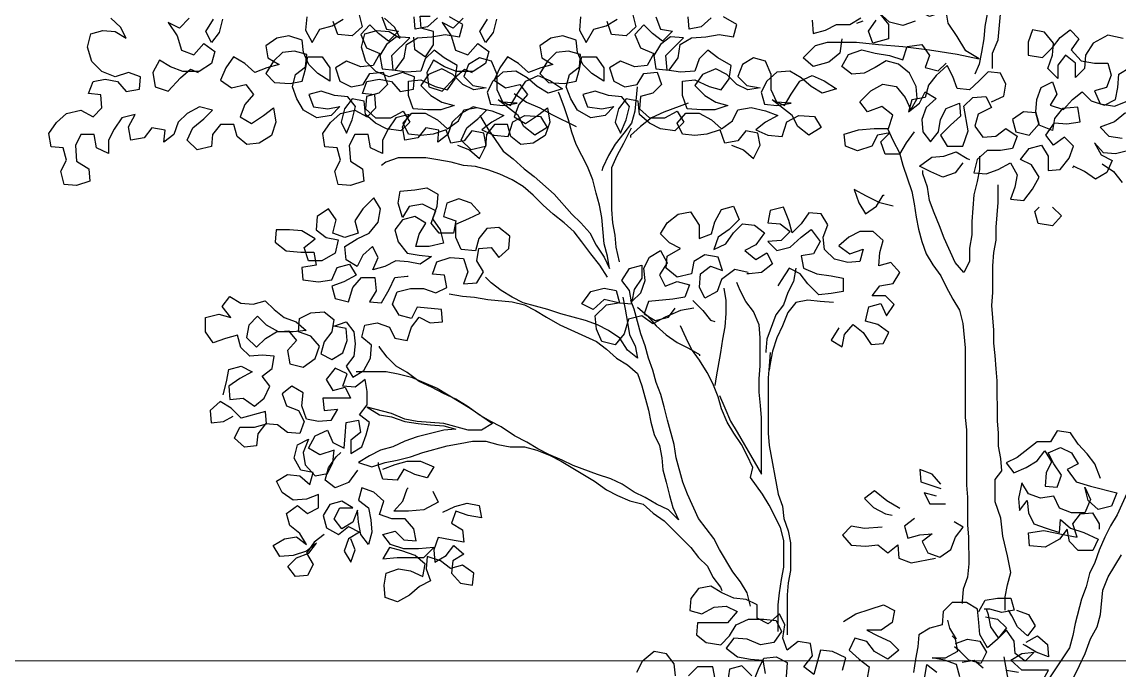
# Model space of a CAD drawing. Header units: millimetres. Extents: x 684983 to 685377, y 990360 to 990509.
# Drawn here: x 685204.101 to 685205.029, y 990428.03 to 990428.578 of the extents above; entities that cross this region are included whole.
import ezdxf

# ---------------------------------------------------------------- set-up
doc = ezdxf.new("R2010")
doc.units = ezdxf.units.MM
doc.layers.add('grid', color=8, linetype='Continuous', lineweight=9)
doc.layers.add('MAHAGONY', color=7, linetype='Continuous')

# ---------------------------------------------------------------- blocks, each defined once
blk = doc.blocks.new('TREE30')
at = {"color": 15, "flags": 128}
for points in [[(0.03177, 2.39342), (0.03178, 2.38141), (0.02879, 2.36939), (0.0258, 2.35838), (0.02381, 2.34637), (0.02282, 2.33236), (0.02084, 2.31033), (0.02086, 2.28431), (0.0239, 2.25129), (0.02391, 2.23627), (0.02292, 2.22226), (0.02093, 2.20925), (0.02098, 2.16021), (0.015, 2.12717), (0.01401, 2.11616), (0.01202, 2.10415), (0.01003, 2.09314), (0.00603, 2.08413)], [(0.02204, 2.08915), (0.02203, 2.10316), (0.02702, 2.11518), (0.02999, 2.14821), (0.02998, 2.16022), (0.03197, 2.17223), (0.03397, 2.18324), (0.03396, 2.19525), (0.03495, 2.20726), (0.03493, 2.21927), (0.03592, 2.23128), (0.03583, 2.33137), (0.03782, 2.34338), (0.04082, 2.35439), (0.04181, 2.3654), (0.0438, 2.37641), (0.04779, 2.38742), (0.04879, 2.39243)], [(-0.29922, 2.07284), (-0.3012, 2.05082), (-0.30419, 2.03981), (-0.31119, 2.03079), (-0.31918, 2.02078), (-0.32518, 2.01076), (-0.33017, 1.99975), (-0.33117, 1.99675)], [(-0.44131, 2.04669), (-0.4343, 2.03468), (-0.42026, 2.01468), (-0.41125, 2.00768), (-0.40123, 1.99868), (-0.39222, 1.99169), (-0.37419, 1.97569), (-0.35816, 1.95769), (-0.35015, 1.94969), (-0.34213, 1.94069), (-0.33612, 1.92969), (-0.3291, 1.91868), (-0.32409, 1.90868), (-0.3261, 1.91969), (-0.32911, 1.93069), (-0.33113, 1.95471), (-0.33315, 1.96572), (-0.33616, 1.97673), (-0.33917, 1.98873), (-0.34419, 2.00074), (-0.35421, 2.02075), (-0.35823, 2.03175), (-0.36124, 2.04276), (-0.36525, 2.05476), (-0.36927, 2.06577), (-0.37027, 2.06777)], [(-0.31508, 1.91469), (-0.3181, 1.9277), (-0.31911, 1.93871), (-0.32112, 1.94972), (-0.32213, 1.96173), (-0.32217, 1.99976), (-0.31717, 2.01077), (-0.31118, 2.02179), (-0.30419, 2.0358)], [(-0.07299, 2.03502), (-0.06797, 2.02401), (-0.06196, 2.01301), (-0.05895, 2.002), (-0.05092, 1.97799), (-0.04891, 1.96698), (-0.04689, 1.95497), (-0.04488, 1.94396), (-0.04187, 1.93296), (-0.03786, 1.92195), (-0.03184, 1.91195), (-0.02483, 1.90195), (-0.01981, 1.89194), (-0.0138, 1.88094), (-0.00778, 1.87094), (-0.00477, 1.85893), (-0.00275, 1.83691), (-0.00269, 1.77386), (-0.00168, 1.76285), (-0.00163, 1.71281), (-0.00062, 1.7018), (-0.0006, 1.67678), (0.00041, 1.66577), (0.00043, 1.64175), (-0.00056, 1.62974), (-0.00455, 1.61873), (-0.00554, 1.60771), (-0.00554, 1.60571)], [(-0.32608, 1.90067), (-0.3331, 1.91167), (-0.34111, 1.92167), (-0.34913, 1.93268), (-0.35614, 1.94168), (-0.36516, 1.94968), (-0.37517, 1.95767), (-0.38419, 1.96567), (-0.39321, 1.97467), (-0.40222, 1.98267), (-0.41223, 1.98867), (-0.42325, 1.99366), (-0.43426, 1.99765), (-0.44527, 2.00065), (-0.45628, 2.00164), (-0.4673, 2.00463), (-0.47931, 2.00662), (-0.49032, 2.00861), (-0.51534, 2.00859), (-0.52635, 2.00458), (-0.53035, 2.00157)], [(0.0101, 2.01007), (0.01012, 1.99806), (0.00812, 1.98705), (0.00513, 1.97504), (0.00315, 1.95101), (0.00316, 1.939), (0.00117, 1.92699), (0.00118, 1.91498), (-0.00381, 1.90497), (-0.01183, 1.91397), (-0.02185, 1.93598), (-0.02587, 1.94698), (-0.03088, 1.95899), (-0.0349, 1.97), (-0.03691, 1.982), (-0.04092, 1.99401), (-0.04093, 1.99701)], [(0.1212, 2.00317), (0.13122, 1.99617), (0.13924, 1.98617)], [(0.14449, 1.70794), (0.13451, 1.68591), (0.12851, 1.6759), (0.12352, 1.66588), (0.11852, 1.65387), (0.11453, 1.64285), (0.10953, 1.63284), (0.10654, 1.62083), (0.10255, 1.60982), (0.09656, 1.58779), (0.09457, 1.57678), (0.09158, 1.56577), (0.07359, 1.53873), (0.06359, 1.52371), (0.05459, 1.51569), (0.0476, 1.50267), (0.0296, 1.48464), (0.0386, 1.49966), (0.03758, 1.51067), (0.03757, 1.52268), (0.03656, 1.53569), (0.03254, 1.55771)], [(0.0335, 1.59974), (0.03349, 1.61175), (0.03548, 1.62277), (0.03847, 1.63378), (0.03546, 1.64879), (0.03144, 1.6668), (0.02942, 1.68281), (0.0244, 1.69782), (0.02438, 1.71784), (0.03038, 1.72585), (0.02937, 1.73686), (0.02736, 1.74786), (0.02735, 1.75987), (0.02634, 1.77088), (0.0263, 1.80691), (0.02529, 1.81792), (0.02428, 1.82993), (0.02327, 1.84094), (0.02326, 1.85295), (0.02124, 1.87497), (0.02223, 1.88698), (0.02221, 1.911), (0.0232, 1.92301), (0.02519, 1.93402), (0.02518, 1.94603), (0.02716, 1.96805), (0.02714, 1.98406)], [(-0.15594, 1.90883), (-0.15793, 1.89682), (-0.16293, 1.88681), (-0.16692, 1.87579), (-0.17392, 1.86678), (-0.18191, 1.84475), (-0.1829, 1.83374), (-0.1829, 1.83274)], [(-0.31205, 1.88267), (-0.31004, 1.87166), (-0.30803, 1.85965), (-0.30602, 1.84864), (-0.301, 1.83864), (-0.29899, 1.82763), (-0.308, 1.83463), (-0.31502, 1.84563), (-0.32504, 1.85263), (-0.33505, 1.85763), (-0.34606, 1.86162), (-0.36809, 1.8676), (-0.3801, 1.8716), (-0.40212, 1.87758), (-0.41214, 1.88258), (-0.42215, 1.88857), (-0.43117, 1.89557), (-0.43617, 1.90057)], [(-0.2249, 1.79367), (-0.21988, 1.78267), (-0.21487, 1.77066), (-0.20885, 1.76066), (-0.1868, 1.72265), (-0.18682, 1.74967), (-0.18685, 1.77369), (-0.18786, 1.7847), (-0.18887, 1.79671), (-0.18888, 1.80872), (-0.18789, 1.82073), (-0.18791, 1.84575), (-0.18893, 1.85776), (-0.19394, 1.86976), (-0.20095, 1.87877), (-0.20597, 1.88877), (-0.20898, 1.89577)], [(-0.46919, 1.88553), (-0.45718, 1.88354), (-0.44617, 1.88254), (-0.43415, 1.88055), (-0.41213, 1.87857), (-0.40112, 1.87558), (-0.39111, 1.87059), (-0.38109, 1.86459), (-0.36908, 1.85759), (-0.33604, 1.84261), (-0.32702, 1.83561), (-0.31801, 1.82762), (-0.30799, 1.82162), (-0.29898, 1.81362), (-0.29496, 1.80262), (-0.28894, 1.7806), (-0.28693, 1.76959), (-0.28391, 1.75859), (-0.2789, 1.74858), (-0.27689, 1.73758), (-0.27588, 1.72657), (-0.27287, 1.71556), (-0.26985, 1.70355), (-0.26684, 1.69255), (-0.26183, 1.68154), (-0.27084, 1.69054), (-0.28186, 1.69554), (-0.29187, 1.70153), (-0.30188, 1.70653), (-0.3129, 1.71352), (-0.32291, 1.71852), (-0.33493, 1.72251), (-0.35695, 1.7305), (-0.36696, 1.73549), (-0.37898, 1.74049), (-0.38899, 1.74548), (-0.39901, 1.75148), (-0.41002, 1.75747), (-0.42204, 1.76547), (-0.43205, 1.77046), (-0.44207, 1.77646), (-0.45208, 1.78346), (-0.4631, 1.79045), (-0.47411, 1.79545), (-0.48512, 1.80144), (-0.49614, 1.80643), (-0.50716, 1.81443), (-0.51717, 1.82043), (-0.52518, 1.82843), (-0.5322, 1.83743), (-0.5322, 1.83843)], [(-0.22098, 1.89076), (-0.21897, 1.87975), (-0.21896, 1.86774), (-0.21995, 1.85573), (-0.22194, 1.84472), (-0.22393, 1.83271), (-0.22792, 1.81068), (-0.22891, 1.80268)], [(-0.1967, 1.60354), (-0.19971, 1.61554), (-0.20573, 1.62555), (-0.21274, 1.63455), (-0.22477, 1.65455), (-0.22978, 1.66456), (-0.24381, 1.68256), (-0.25384, 1.70457), (-0.25785, 1.71558), (-0.26388, 1.73759), (-0.26589, 1.7496), (-0.27192, 1.77161), (-0.27493, 1.78362), (-0.27794, 1.79462), (-0.28196, 1.80563), (-0.28497, 1.81664), (-0.28898, 1.82764), (-0.292, 1.83865), (-0.29601, 1.84965), (-0.30203, 1.87167), (-0.30504, 1.87967)], [(-0.12189, 1.87784), (-0.1339, 1.87883), (-0.14491, 1.87982), (-0.15592, 1.87781), (-0.16291, 1.86879), (-0.16791, 1.85678), (-0.1729, 1.84576), (-0.17689, 1.83375), (-0.17888, 1.82274), (-0.17988, 1.81673)], [(-0.29903, 1.87367), (-0.29002, 1.86567), (-0.282, 1.85667), (-0.27299, 1.84867), (-0.26297, 1.84168), (-0.25296, 1.83668), (-0.24295, 1.83069), (-0.24295, 1.82969)], [(-0.17166, 1.58054), (-0.17168, 1.60456), (-0.17069, 1.61557), (-0.1687, 1.62758), (-0.16671, 1.63859), (-0.16673, 1.66261), (-0.16974, 1.67462), (-0.17977, 1.69463), (-0.18578, 1.70463), (-0.19681, 1.71963), (-0.19481, 1.72864), (-0.19983, 1.73965), (-0.20484, 1.74965), (-0.21185, 1.75965), (-0.21787, 1.76966), (-0.22288, 1.78166), (-0.2259, 1.79267), (-0.23091, 1.80468), (-0.23593, 1.81468), (-0.24294, 1.82568), (-0.24996, 1.83568), (-0.25497, 1.84569), (-0.25998, 1.85669)], [(0.09061, 1.52974), (0.1006, 1.54976), (0.1056, 1.56078), (0.11059, 1.57379), (0.11658, 1.58481), (0.11958, 1.59582), (0.12156, 1.61784), (0.12655, 1.62985), (0.13854, 1.64988)], [(-0.17889, 1.83275), (-0.17988, 1.82074), (-0.18087, 1.80973), (-0.18083, 1.75968), (-0.17982, 1.74867), (-0.17177, 1.70464), (-0.16776, 1.69364), (-0.16675, 1.68263), (-0.16273, 1.67163), (-0.16072, 1.66062), (-0.1607, 1.6356), (-0.16269, 1.62459), (-0.16368, 1.61358), (-0.16365, 1.57754)], [(-0.5532, 1.81539), (-0.52617, 1.81541), (-0.51516, 1.81342), (-0.50315, 1.81043), (-0.49213, 1.80544), (-0.48012, 1.80044), (-0.45008, 1.78246), (-0.43005, 1.76846), (-0.44005, 1.76245), (-0.45206, 1.76244), (-0.47409, 1.76842), (-0.49811, 1.7704), (-0.50912, 1.77239), (-0.52113, 1.77739), (-0.54316, 1.78337), (-0.53214, 1.77638), (-0.52113, 1.77438), (-0.50912, 1.77039), (-0.4971, 1.7684), (-0.48609, 1.76741), (-0.47408, 1.76642), (-0.46307, 1.76343), (-0.47408, 1.76242), (-0.49809, 1.75639), (-0.5091, 1.75238), (-0.52011, 1.74736), (-0.53111, 1.74435), (-0.54112, 1.73934), (-0.55112, 1.73332), (-0.5391, 1.72933), (-0.5271, 1.73334), (-0.51609, 1.73536), (-0.50408, 1.73837), (-0.49308, 1.74238), (-0.47106, 1.74841), (-0.45906, 1.75042), (-0.44805, 1.75243), (-0.43604, 1.75244), (-0.42503, 1.74945), (-0.41402, 1.74746), (-0.401, 1.74747), (-0.38999, 1.74448), (-0.37798, 1.73949), (-0.36796, 1.73449), (-0.33792, 1.7165), (-0.32691, 1.70851), (-0.31689, 1.70351), (-0.30588, 1.69852), (-0.29387, 1.69553), (-0.28485, 1.68753), (-0.27484, 1.68053), (-0.25079, 1.65653), (-0.24378, 1.64753), (-0.23577, 1.63953), (-0.23075, 1.62953), (-0.22374, 1.62053), (-0.22273, 1.61752)]]:
    blk.add_lwpolyline(points, dxfattribs=at)
at = {"color": 3, "flags": 128}
for points in [[(-0.46171, 2.01987), (-0.4507, 2.01588), (-0.44168, 2.00788), (-0.43569, 2.0199), (-0.4377, 2.0309), (-0.44871, 2.0329), (-0.45571, 2.02388), (-0.46772, 2.02187), (-0.47173, 2.03388), (-0.48374, 2.02986), (-0.49475, 2.02885), (-0.50576, 2.02984), (-0.51077, 2.03985), (-0.50277, 2.04886), (-0.49076, 2.04887), (-0.47975, 2.04288), (-0.47073, 2.03488), (-0.46073, 2.04189), (-0.45573, 2.05191), (-0.44372, 2.05392), (-0.43071, 2.05093), (-0.4197, 2.04694), (-0.4307, 2.04092), (-0.4397, 2.03391), (-0.42869, 2.02891), (-0.41568, 2.02792), (-0.41169, 2.04094), (-0.40068, 2.04695), (-0.38667, 2.04596), (-0.38065, 2.03596), (-0.39166, 2.02895), (-0.40167, 2.03694), (-0.40669, 2.04695), (-0.42472, 2.06094), (-0.4137, 2.05595), (-0.40771, 2.06596), (-0.39971, 2.07798), (-0.3887, 2.08299), (-0.37769, 2.078), (-0.36668, 2.071), (-0.37968, 2.06699), (-0.3897, 2.07298), (-0.39871, 2.08098), (-0.40873, 2.08698), (-0.42073, 2.08597), (-0.42973, 2.07795), (-0.43473, 2.06794), (-0.43172, 2.05693), (-0.42071, 2.05594), (-0.4077, 2.05796), (-0.42071, 2.05894), (-0.42572, 2.06995), (-0.42574, 2.08396), (-0.43075, 2.09597), (-0.44176, 2.09896), (-0.45177, 2.09294), (-0.45576, 2.08193), (-0.44775, 2.07393), (-0.43573, 2.07194), (-0.44674, 2.06993), (-0.45676, 2.07492), (-0.46577, 2.08392), (-0.47578, 2.08892), (-0.48779, 2.0839), (-0.49479, 2.07389), (-0.48577, 2.06489), (-0.47576, 2.05889), (-0.46474, 2.0559), (-0.47675, 2.05189), (-0.48876, 2.05188), (-0.50177, 2.05286), (-0.50579, 2.06487), (-0.5058, 2.07788), (-0.49479, 2.07889), (-0.48177, 2.0729), (-0.47076, 2.06991), (-0.46377, 2.07992), (-0.46177, 2.09193), (-0.47379, 2.09893), (-0.48281, 2.10593), (-0.4908, 2.09791), (-0.4948, 2.0869), (-0.50781, 2.08589), (-0.51982, 2.08788), (-0.52083, 2.10089), (-0.50483, 2.11692), (-0.51685, 2.11791), (-0.52585, 2.11089), (-0.53184, 2.10088), (-0.52983, 2.08887), (-0.51782, 2.08788), (-0.50982, 2.0989), (-0.50783, 2.11091), (-0.49783, 2.11692), (-0.48482, 2.11794), (-0.47281, 2.11995), (-0.4598, 2.11796), (-0.4568, 2.12897), (-0.46882, 2.13597)], [(-0.47983, 2.13495), (-0.48883, 2.12694), (-0.49984, 2.12493), (-0.50085, 2.13594)], [(-0.52987, 2.13591), (-0.52586, 2.1249), (-0.51485, 2.12291), (-0.52385, 2.1139), (-0.53286, 2.12089), (-0.54088, 2.12889), (-0.54887, 2.11988), (-0.54386, 2.10787), (-0.53184, 2.10288), (-0.53784, 2.09187), (-0.54885, 2.09085), (-0.56186, 2.09585), (-0.57187, 2.08983), (-0.56785, 2.07783), (-0.55784, 2.07283), (-0.54683, 2.07484), (-0.54084, 2.08486), (-0.52883, 2.08587), (-0.52481, 2.07486), (-0.53281, 2.06685), (-0.54382, 2.06384), (-0.54481, 2.05283), (-0.53579, 2.04483), (-0.52178, 2.04484), (-0.51078, 2.05086), (-0.50476, 2.04085), (-0.51276, 2.03284), (-0.52578, 2.03483), (-0.53579, 2.03982), (-0.5448, 2.04782), (-0.54582, 2.05983), (-0.55683, 2.06182), (-0.56383, 2.05281), (-0.56682, 2.0408), (-0.5618, 2.03079), (-0.55681, 2.04281), (-0.55382, 2.05482), (-0.56083, 2.06382), (-0.57284, 2.06481), (-0.58486, 2.0688), (-0.59586, 2.06579), (-0.59185, 2.05478), (-0.57884, 2.05279), (-0.56783, 2.05481), (-0.57583, 2.04679), (-0.58884, 2.04478), (-0.60086, 2.05177), (-0.60687, 2.06178), (-0.61088, 2.07278), (-0.60789, 2.08379), (-0.59889, 2.09081), (-0.5979, 2.10182), (-0.60891, 2.10481), (-0.61992, 2.1038), (-0.62792, 2.09579), (-0.63492, 2.08477), (-0.6269, 2.07677), (-0.61289, 2.07578), (-0.60188, 2.07779), (-0.59889, 2.08881), (-0.5969, 2.09982), (-0.58389, 2.09983), (-0.57687, 2.08983), (-0.57686, 2.07782), (-0.58788, 2.08481), (-0.59589, 2.09281), (-0.6009, 2.10382), (-0.60191, 2.11483), (-0.61393, 2.11882), (-0.62494, 2.11681), (-0.63494, 2.10979), (-0.63293, 2.09878), (-0.62291, 2.09279), (-0.63392, 2.08978), (-0.64492, 2.08576), (-0.65394, 2.09376), (-0.66395, 2.09976), (-0.67095, 2.08974), (-0.67594, 2.07873), (-0.66593, 2.07173), (-0.65292, 2.07475), (-0.64591, 2.06574), (-0.65391, 2.05673), (-0.6579, 2.04572), (-0.64788, 2.03972), (-0.63688, 2.04674), (-0.62788, 2.05375), (-0.62587, 2.04074), (-0.62986, 2.02873), (-0.64086, 2.02171), (-0.65187, 2.0207), (-0.66088, 2.0277), (-0.6639, 2.0387), (-0.67591, 2.03869), (-0.68291, 2.02968), (-0.6839, 2.01867), (-0.6969, 2.01565), (-0.70592, 2.02465), (-0.70093, 2.03567), (-0.69093, 2.04368), (-0.68293, 2.0517), (-0.69494, 2.05469), (-0.70594, 2.04867), (-0.71394, 2.04066), (-0.71794, 2.02965), (-0.72694, 2.02263), (-0.72595, 2.03364), (-0.73796, 2.03563), (-0.74496, 2.02662), (-0.75696, 2.02461), (-0.75898, 2.03662), (-0.75298, 2.04763), (-0.76499, 2.04462), (-0.77199, 2.0346), (-0.77698, 2.02459), (-0.77697, 2.01258), (-0.78798, 2.01757), (-0.79, 2.02958), (-0.80201, 2.02957), (-0.807, 2.01956), (-0.80599, 2.00555), (-0.79497, 1.99855), (-0.79396, 1.98754), (-0.80597, 1.98353), (-0.81698, 1.98452), (-0.81999, 1.99653), (-0.815, 2.00654), (-0.81801, 2.01755), (-0.82902, 2.01854), (-0.83103, 2.03054), (-0.82404, 2.04056), (-0.81503, 2.04857), (-0.80203, 2.05159), (-0.79101, 2.04559), (-0.78301, 2.05361), (-0.78402, 2.06562), (-0.79503, 2.06661), (-0.79104, 2.07762), (-0.78003, 2.07963), (-0.76902, 2.07764), (-0.76101, 2.06864), (-0.749, 2.07065), (-0.74801, 2.08166), (-0.75902, 2.08566), (-0.77103, 2.08164), (-0.78304, 2.08664), (-0.79206, 2.09564), (-0.79607, 2.10864), (-0.79308, 2.12066), (-0.78208, 2.12367), (-0.77107, 2.12268), (-0.76105, 2.11668), (-0.76606, 2.12669), (-0.77508, 2.13468)], [(-0.55089, 2.13889), (-0.54788, 2.12689), (-0.55688, 2.11887), (-0.56989, 2.11986), (-0.57391, 2.13187)], [(-0.59793, 2.13585), (-0.59892, 2.12384), (-0.59291, 2.11283), (-0.58591, 2.12485), (-0.5749, 2.12786), (-0.5649, 2.13388)], [(-0.67399, 2.13378), (-0.67698, 2.12176), (-0.68398, 2.11275), (-0.689, 2.12275), (-0.682, 2.13377)], [(-0.70402, 2.13475), (-0.71302, 2.12573), (-0.72303, 2.13073), (-0.71501, 2.11873), (-0.711, 2.10572), (-0.69999, 2.10173), (-0.69099, 2.11174), (-0.68097, 2.10475), (-0.68396, 2.09373), (-0.69497, 2.08672), (-0.70998, 2.0867), (-0.72099, 2.0907), (-0.73101, 2.09669), (-0.737, 2.08568), (-0.73499, 2.07267), (-0.72298, 2.06868), (-0.71198, 2.0807), (-0.70298, 2.08871), (-0.69597, 2.08572)], [(-0.21409, 2.01987), (-0.20308, 2.01588), (-0.19407, 2.00788), (-0.18807, 2.0199), (-0.19008, 2.0309), (-0.2011, 2.0329), (-0.20809, 2.02388), (-0.2201, 2.02187), (-0.22412, 2.03388), (-0.23612, 2.02986), (-0.24713, 2.02885), (-0.25814, 2.02984), (-0.26315, 2.03985), (-0.25516, 2.04886), (-0.24315, 2.04887), (-0.23213, 2.04288), (-0.22312, 2.03488), (-0.21311, 2.04189), (-0.20812, 2.05191), (-0.19611, 2.05392), (-0.1831, 2.05093), (-0.17208, 2.04694), (-0.18309, 2.04092), (-0.19209, 2.03391), (-0.18107, 2.02891), (-0.16806, 2.02792), (-0.16407, 2.04094), (-0.15307, 2.04695), (-0.13905, 2.04596), (-0.13304, 2.03596), (-0.14404, 2.02895), (-0.15406, 2.03694), (-0.15907, 2.04695), (-0.1771, 2.06094), (-0.16609, 2.05595), (-0.16009, 2.06596), (-0.1521, 2.07798), (-0.14109, 2.08299), (-0.13008, 2.078), (-0.11906, 2.071), (-0.13207, 2.06699), (-0.14208, 2.07298), (-0.1511, 2.08098), (-0.16111, 2.08698), (-0.17312, 2.08597), (-0.18212, 2.07795), (-0.18712, 2.06794), (-0.1841, 2.05693), (-0.17309, 2.05594), (-0.16008, 2.05796), (-0.1731, 2.05894), (-0.17811, 2.06995), (-0.17812, 2.08396), (-0.18314, 2.09597), (-0.19415, 2.09896), (-0.20415, 2.09294), (-0.20815, 2.08193), (-0.20013, 2.07393), (-0.18812, 2.07194), (-0.19913, 2.06993), (-0.20914, 2.07492), (-0.21816, 2.08392), (-0.22817, 2.08892), (-0.24018, 2.0839), (-0.24717, 2.07389), (-0.23816, 2.06489), (-0.22814, 2.05889), (-0.21713, 2.0559), (-0.22914, 2.05189), (-0.24115, 2.05188), (-0.25416, 2.05286), (-0.25817, 2.06487), (-0.25819, 2.07788), (-0.24718, 2.07889), (-0.23416, 2.0729), (-0.22315, 2.06991), (-0.21615, 2.07992), (-0.21416, 2.09193), (-0.22618, 2.09893), (-0.23519, 2.10593), (-0.24319, 2.09791), (-0.24718, 2.0869), (-0.26019, 2.08589), (-0.27221, 2.08788), (-0.27322, 2.10089), (-0.25722, 2.11692), (-0.26923, 2.11791), (-0.27823, 2.11089), (-0.28423, 2.10088), (-0.28222, 2.08887), (-0.2702, 2.08788), (-0.26221, 2.0989), (-0.26022, 2.11091), (-0.25021, 2.11692), (-0.2372, 2.11794), (-0.2252, 2.11995), (-0.21218, 2.11796), (-0.20919, 2.12897), (-0.22121, 2.13597)], [(-0.23222, 2.13495), (-0.24122, 2.12694), (-0.25222, 2.12493), (-0.25323, 2.13594)], [(-0.28226, 2.13591), (-0.27825, 2.1249), (-0.26723, 2.12291), (-0.27623, 2.1139), (-0.28525, 2.12089), (-0.29326, 2.12889), (-0.30126, 2.11988), (-0.29624, 2.10787), (-0.28423, 2.10288), (-0.29023, 2.09187), (-0.30123, 2.09085), (-0.31425, 2.09585), (-0.32425, 2.08983), (-0.32024, 2.07783), (-0.31022, 2.07283), (-0.29922, 2.07484), (-0.29322, 2.08486), (-0.28121, 2.08587), (-0.2772, 2.07486), (-0.2852, 2.06685), (-0.2962, 2.06384), (-0.2972, 2.05283), (-0.28818, 2.04483), (-0.27417, 2.04484), (-0.26316, 2.05086), (-0.25715, 2.04085), (-0.26515, 2.03284), (-0.27816, 2.03483), (-0.28818, 2.03982), (-0.29719, 2.04782), (-0.2982, 2.05983), (-0.30921, 2.06182), (-0.31621, 2.05281), (-0.3192, 2.0408), (-0.31419, 2.03079), (-0.3092, 2.04281), (-0.3062, 2.05482), (-0.31322, 2.06382), (-0.32523, 2.06481), (-0.33724, 2.0688), (-0.34825, 2.06579), (-0.34424, 2.05478), (-0.33122, 2.05279), (-0.32022, 2.05481), (-0.32822, 2.04679), (-0.34123, 2.04478), (-0.35324, 2.05177), (-0.35926, 2.06178), (-0.36327, 2.07278), (-0.36028, 2.08379), (-0.35128, 2.09081), (-0.35029, 2.10182), (-0.3613, 2.10481), (-0.37231, 2.1038), (-0.38031, 2.09579), (-0.3873, 2.08477), (-0.37929, 2.07677), (-0.36527, 2.07578), (-0.35427, 2.07779), (-0.35127, 2.08881), (-0.34928, 2.09982), (-0.33627, 2.09983), (-0.32926, 2.08983), (-0.32925, 2.07782), (-0.34026, 2.08481), (-0.34828, 2.09281), (-0.35329, 2.10382), (-0.3543, 2.11483), (-0.36631, 2.11882), (-0.37732, 2.11681), (-0.38732, 2.10979), (-0.38531, 2.09878), (-0.3753, 2.09279), (-0.3863, 2.08978), (-0.39731, 2.08576), (-0.40633, 2.09376), (-0.41634, 2.09976), (-0.42334, 2.08974), (-0.42833, 2.07873), (-0.41832, 2.07173), (-0.40531, 2.07475), (-0.39829, 2.06574), (-0.40629, 2.05673), (-0.41028, 2.04572), (-0.40027, 2.03972), (-0.38927, 2.04674), (-0.38027, 2.05375), (-0.37825, 2.04074), (-0.38225, 2.02873), (-0.39325, 2.02171), (-0.40426, 2.0207), (-0.41327, 2.0277), (-0.41628, 2.0387), (-0.42829, 2.03869), (-0.43529, 2.02968), (-0.43628, 2.01867), (-0.44929, 2.01565), (-0.45831, 2.02465), (-0.45331, 2.03567), (-0.44331, 2.04368), (-0.43531, 2.0517), (-0.44732, 2.05469), (-0.45833, 2.04867), (-0.46633, 2.04066), (-0.47032, 2.02965), (-0.47932, 2.02263), (-0.47833, 2.03364), (-0.49034, 2.03563), (-0.49734, 2.02662), (-0.50935, 2.02461), (-0.51136, 2.03662), (-0.50537, 2.04763), (-0.51737, 2.04462), (-0.52437, 2.0346), (-0.52937, 2.02459), (-0.52936, 2.01258), (-0.54037, 2.01757), (-0.54238, 2.02958), (-0.55439, 2.02957), (-0.55939, 2.01956), (-0.55837, 2.00555), (-0.54736, 1.99855), (-0.54635, 1.98754), (-0.55835, 1.98353), (-0.56936, 1.98452), (-0.57238, 1.99653), (-0.56738, 2.00654), (-0.57039, 2.01755), (-0.58141, 2.01854), (-0.58342, 2.03054), (-0.57642, 2.04056), (-0.56742, 2.04857), (-0.55441, 2.05159), (-0.5434, 2.04559), (-0.5354, 2.05361), (-0.53641, 2.06562), (-0.54742, 2.06661), (-0.54343, 2.07762), (-0.53242, 2.07963), (-0.52141, 2.07764), (-0.51339, 2.06864), (-0.50138, 2.07065), (-0.50039, 2.08166), (-0.51141, 2.08566), (-0.52341, 2.08164), (-0.53543, 2.08664), (-0.54444, 2.09564), (-0.54846, 2.10864), (-0.54547, 2.12066), (-0.53446, 2.12367), (-0.52345, 2.12268), (-0.51344, 2.11668), (-0.51845, 2.12669), (-0.52747, 2.13468)], [(-0.30328, 2.13889), (-0.30027, 2.12689), (-0.30927, 2.11887), (-0.32228, 2.11986), (-0.32629, 2.13187)], [(-0.35032, 2.13585), (-0.35131, 2.12384), (-0.34529, 2.11283), (-0.3383, 2.12485), (-0.32729, 2.12786), (-0.31729, 2.13388)], [(-0.42638, 2.13378), (-0.42937, 2.12176), (-0.43637, 2.11275), (-0.44138, 2.12275), (-0.43439, 2.13377)], [(-0.45641, 2.13475), (-0.4654, 2.12573), (-0.47542, 2.13073), (-0.4674, 2.11873), (-0.46338, 2.10572), (-0.45237, 2.10173), (-0.44337, 2.11174), (-0.43336, 2.10475), (-0.43635, 2.09373), (-0.44735, 2.08672), (-0.46237, 2.0867), (-0.47338, 2.0907), (-0.48339, 2.09669), (-0.48939, 2.08568), (-0.48737, 2.07267), (-0.47536, 2.06868), (-0.46436, 2.0807), (-0.45536, 2.08871), (-0.44835, 2.08572)], [(-0.14114, 2.13304), (-0.14012, 2.12103), (-0.12912, 2.12404), (-0.11911, 2.12905), (-0.1071, 2.12906), (-0.0971, 2.13508)], [(-0.04806, 2.13212), (-0.05906, 2.12811), (-0.07108, 2.1311), (-0.08109, 2.1401), (-0.07207, 2.1291), (-0.07206, 2.11609), (-0.08607, 2.11207), (-0.09008, 2.12307), (-0.08309, 2.13309)], [(-0.0951, 2.13208), (-0.1011, 2.13007)], [(-0.50143, 2.11769), (-0.50042, 2.10669), (-0.4904, 2.09969), (-0.48341, 2.1107), (-0.48342, 2.12271), (-0.49443, 2.12571), (-0.49544, 2.13672), (-0.48643, 2.13672)], [(0.02107, 2.05912), (0.03207, 2.06414), (0.03407, 2.07515), (0.02905, 2.08515), (0.01804, 2.08614), (0.01004, 2.07813), (0.00104, 2.07011), (-0.00997, 2.0711), (-0.01398, 2.08211), (-0.019, 2.09211), (-0.029, 2.0831), (-0.03599, 2.07408), (-0.03899, 2.06307), (-0.05099, 2.06106), (-0.05399, 2.05005), (-0.04399, 2.05806), (-0.03899, 2.06807), (-0.02898, 2.06208), (-0.03798, 2.05406), (-0.04197, 2.04305), (-0.04096, 2.03204), (-0.03394, 2.02304), (-0.02695, 2.03206), (-0.02496, 2.04307), (-0.01996, 2.05308), (-0.00795, 2.05809), (-0.00694, 2.04609), (-0.01594, 2.03807), (-0.02494, 2.02905), (-0.01893, 2.01905), (-0.00492, 2.01906), (0.00007, 2.03308), (-0.00395, 2.0551), (0.00405, 2.06311), (0.01606, 2.06412), (0.02107, 2.05412), (0.00907, 2.0481), (0.00608, 2.03709), (0.01309, 2.02709), (0.0251, 2.0281), (0.0341, 2.03511), (0.04412, 2.02812), (0.04012, 2.0171), (0.02912, 2.01509), (0.01711, 2.01508), (0.00811, 2.00707), (0.00511, 1.99505), (0.01612, 1.99406), (0.02713, 1.99808), (0.03813, 2.00409), (0.04415, 1.99309), (0.04216, 1.98208), (0.03816, 1.97106), (0.05017, 1.97007), (0.05817, 1.98009), (0.06417, 1.9911), (0.05715, 2.00211), (0.04714, 2.0071), (0.05514, 2.01712), (0.06614, 2.02013), (0.07216, 2.01013), (0.07217, 1.99712), (0.08318, 1.99813), (0.09117, 2.00814), (0.09517, 2.01916), (0.08715, 2.02716), (0.07715, 2.02014), (0.07014, 2.02914), (0.07813, 2.04016), (0.08914, 2.03917), (0.10115, 2.04118), (0.09914, 2.05419), (0.08513, 2.05318), (0.07813, 2.04416), (0.07614, 2.03315), (0.06412, 2.03814), (0.06111, 2.04915), (0.0501, 2.05014), (0.0401, 2.04313), (0.04311, 2.03212), (0.05513, 2.02913), (0.06412, 2.03914), (0.06111, 2.05015), (0.0621, 2.06116), (0.0661, 2.07217), (0.0761, 2.07719), (0.08011, 2.06618), (0.07412, 2.05617), (0.08613, 2.05218), (0.09413, 2.06119), (0.10313, 2.0682), (0.11114, 2.06021), (0.12316, 2.05621), (0.13316, 2.06123), (0.13515, 2.07224), (0.13614, 2.08425), (0.14615, 2.09026)], [(0.14012, 2.11628), (0.1261, 2.11927), (0.1131, 2.11225), (0.1061, 2.10124), (0.10511, 2.08922), (0.09711, 2.08121), (0.0971, 2.09422), (0.08809, 2.10122), (0.08109, 2.0922), (0.0811, 2.08019), (0.07208, 2.08919), (0.07608, 2.10121), (0.07707, 2.11222), (0.06905, 2.12222), (0.05804, 2.12421), (0.05405, 2.1132), (0.05406, 2.10119), (0.06707, 2.0992), (0.07607, 2.10821), (0.08307, 2.11723), (0.09207, 2.12424), (0.10008, 2.11624), (0.09309, 2.10623), (0.1021, 2.09623), (0.11412, 2.09424), (0.12613, 2.09425), (0.12914, 2.08324), (0.12515, 2.07223), (0.11414, 2.06922), (0.11915, 2.05721), (0.13217, 2.05522), (0.14517, 2.06024)], [(0.14218, 2.04922), (0.13218, 2.04121), (0.11917, 2.03619), (0.12719, 2.02819), (0.1392, 2.0262)], [(0.14521, 2.0152), (0.13321, 2.01218), (0.1222, 2.01318), (0.11418, 2.02218), (0.1202, 2.01117), (0.13021, 2.00618), (0.12522, 1.99516), (0.11521, 1.98915), (0.1052, 1.99615), (0.09518, 2.00114), (0.09419, 1.99914)], [(-0.04897, 2.03203), (-0.05596, 2.02202), (-0.06196, 2.01201), (-0.07497, 2.01199), (-0.07898, 2.023), (-0.07098, 2.03101), (-0.08199, 2.029), (-0.08699, 2.01899), (-0.09999, 2.01497), (-0.11101, 2.01897), (-0.11202, 2.02998), (-0.09901, 2.03399), (-0.085, 2.035), (-0.07199, 2.03502), (-0.068, 2.04703), (-0.07801, 2.05503), (-0.09102, 2.05001), (-0.09803, 2.05901), (-0.08803, 2.06903), (-0.07703, 2.07505), (-0.06502, 2.07306), (-0.057, 2.06305), (-0.05199, 2.05205), (-0.04599, 2.06206), (-0.047, 2.07307), (-0.05302, 2.08508), (-0.06303, 2.09307), (-0.07405, 2.09607), (-0.08405, 2.09005), (-0.09405, 2.08504), (-0.10506, 2.08403), (-0.11407, 2.09103), (-0.10808, 2.10204), (-0.09607, 2.10605), (-0.08406, 2.10306), (-0.07105, 2.10107), (-0.05903, 2.09708), (-0.05504, 2.10909), (-0.04203, 2.11111), (-0.03502, 2.10111), (-0.03901, 2.09009), (-0.027, 2.0871), (-0.02, 2.09411)], [(-0.11686, 1.85482), (-0.12386, 1.84381), (-0.11384, 1.83781), (-0.11185, 1.84882), (-0.10385, 1.85784), (-0.09484, 1.85084), (-0.08782, 1.83984), (-0.07681, 1.84085), (-0.07182, 1.85086), (-0.08183, 1.85786), (-0.09285, 1.86085), (-0.08986, 1.87386), (-0.07885, 1.87688), (-0.07383, 1.86587), (-0.06684, 1.87589), (-0.07485, 1.88389), (-0.08686, 1.88387), (-0.07986, 1.89289), (-0.06786, 1.8949), (-0.06186, 1.90492), (-0.06988, 1.91392), (-0.08088, 1.9109), (-0.07989, 1.92291), (-0.0769, 1.93393), (-0.08591, 1.94192), (-0.09792, 1.94191), (-0.10793, 1.9369), (-0.11693, 1.92889), (-0.10691, 1.92189), (-0.09491, 1.9259), (-0.0979, 1.91489), (-0.10891, 1.91388), (-0.12092, 1.91687), (-0.12994, 1.92587), (-0.13095, 1.93688), (-0.12695, 1.94789), (-0.13297, 1.9579), (-0.14398, 1.95889), (-0.15098, 1.94887), (-0.15898, 1.94086), (-0.16199, 1.95186), (-0.167, 1.96387), (-0.17901, 1.96086), (-0.181, 1.94984), (-0.16999, 1.94885), (-0.16098, 1.94186), (-0.16898, 1.93384), (-0.18099, 1.93283), (-0.17297, 1.92483), (-0.16097, 1.92784), (-0.15097, 1.93686), (-0.14196, 1.94388), (-0.13395, 1.93287), (-0.13994, 1.92186), (-0.15095, 1.91985), (-0.14894, 1.90884), (-0.13692, 1.90385), (-0.12391, 1.90186), (-0.1129, 1.89986), (-0.11289, 1.88785), (-0.1239, 1.88584), (-0.1349, 1.88483), (-0.14492, 1.89483), (-0.15194, 1.90383), (-0.16195, 1.90883), (-0.16894, 1.89781), (-0.17194, 1.8928)], [(-0.24799, 1.87272), (-0.26, 1.87071), (-0.274, 1.86469), (-0.28501, 1.85867), (-0.29502, 1.86567), (-0.30703, 1.86266), (-0.31102, 1.84964), (-0.31902, 1.83962), (-0.33103, 1.84262), (-0.33605, 1.85362), (-0.33706, 1.86563), (-0.32706, 1.87565), (-0.31605, 1.87766), (-0.32906, 1.88065), (-0.33907, 1.87163), (-0.34908, 1.87663), (-0.34108, 1.88765), (-0.32907, 1.89066), (-0.31806, 1.88867), (-0.31505, 1.87766), (-0.30404, 1.87667), (-0.30605, 1.88868), (-0.31307, 1.89768), (-0.30607, 1.9087), (-0.29506, 1.91171), (-0.29505, 1.8997), (-0.30205, 1.88968), (-0.30404, 1.87867), (-0.29604, 1.88669), (-0.29205, 1.8977), (-0.29306, 1.90871), (-0.28806, 1.91872), (-0.27806, 1.92473), (-0.27205, 1.91373), (-0.27904, 1.90271), (-0.27403, 1.89271), (-0.26302, 1.89672), (-0.25201, 1.89373), (-0.256, 1.88272), (-0.26701, 1.88071), (-0.28903, 1.87869), (-0.29302, 1.86767), (-0.28301, 1.86168), (-0.271, 1.86469), (-0.265, 1.8727)], [(-0.58209, 1.66824), (-0.59109, 1.66122), (-0.59808, 1.65121), (-0.59207, 1.64121), (-0.59706, 1.63119), (-0.60807, 1.63018), (-0.61509, 1.63918), (-0.60709, 1.6472), (-0.59608, 1.65121), (-0.58908, 1.66023), (-0.59809, 1.65321), (-0.61009, 1.6492), (-0.6221, 1.64819), (-0.62812, 1.65819), (-0.61811, 1.6642), (-0.6071, 1.66621), (-0.59809, 1.65922), (-0.6041, 1.66922), (-0.61312, 1.67622), (-0.61613, 1.68722), (-0.60613, 1.69424), (-0.59712, 1.68724), (-0.58711, 1.69225), (-0.58712, 1.70426), (-0.59813, 1.70025), (-0.61014, 1.69924), (-0.62015, 1.70624), (-0.62517, 1.71624), (-0.61516, 1.72225), (-0.60415, 1.72126), (-0.59514, 1.71327), (-0.59215, 1.72428), (-0.60316, 1.72627), (-0.60917, 1.73727), (-0.60618, 1.74929), (-0.59618, 1.7543), (-0.60117, 1.74228), (-0.59916, 1.73128), (-0.59014, 1.72128), (-0.57913, 1.72329), (-0.57414, 1.7333), (-0.57315, 1.74431), (-0.58615, 1.7403), (-0.59617, 1.74629), (-0.59017, 1.75731), (-0.57917, 1.76232), (-0.57415, 1.75132), (-0.56414, 1.74632), (-0.56315, 1.75733), (-0.56216, 1.76934), (-0.55115, 1.77135), (-0.54914, 1.76035), (-0.55814, 1.75333), (-0.55813, 1.74132), (-0.54813, 1.74734), (-0.54414, 1.75835), (-0.54114, 1.76936), (-0.55016, 1.77636), (-0.54316, 1.78537), (-0.54317, 1.79738), (-0.54518, 1.80839), (-0.55418, 1.80138), (-0.56519, 1.80237), (-0.5612, 1.81338), (-0.57221, 1.81838), (-0.58021, 1.80836), (-0.5742, 1.79836), (-0.56319, 1.80137), (-0.55818, 1.79137), (-0.5832, 1.79134), (-0.58219, 1.78033), (-0.57018, 1.78135), (-0.57617, 1.77133), (-0.58718, 1.77032), (-0.59819, 1.77231), (-0.60221, 1.78432), (-0.60122, 1.79633), (-0.61123, 1.80233), (-0.62023, 1.79531), (-0.61622, 1.78431), (-0.60521, 1.78031), (-0.60019, 1.77031), (-0.60419, 1.7593), (-0.6152, 1.76029), (-0.62421, 1.76728), (-0.63522, 1.76828), (-0.64222, 1.75926), (-0.64321, 1.74825), (-0.65422, 1.74724), (-0.66323, 1.75524), (-0.65824, 1.76525), (-0.64523, 1.76526), (-0.63422, 1.76828), (-0.63523, 1.77928), (-0.65725, 1.77326), (-0.66626, 1.78226), (-0.67627, 1.78825), (-0.68528, 1.78024), (-0.68426, 1.76923), (-0.67326, 1.77024), (-0.66425, 1.77525)], [(0.11946, 1.71892), (0.11445, 1.73193), (0.10743, 1.74093), (0.09942, 1.74993), (0.0924, 1.75993), (0.08039, 1.76192), (0.0744, 1.75191), (0.06238, 1.7519), (0.04438, 1.73787), (0.03438, 1.73286), (0.04139, 1.72386), (0.0524, 1.72887), (0.0624, 1.73488), (0.0694, 1.7439), (0.07541, 1.7339), (0.07042, 1.72388), (0.06943, 1.71187), (0.08044, 1.71088), (0.08443, 1.72189), (0.07742, 1.7319), (0.0724, 1.7419), (0.08341, 1.74691), (0.09342, 1.74192), (0.09943, 1.73192), (0.08943, 1.7269), (0.09745, 1.7159), (0.11046, 1.71191), (0.13449, 1.70593), (0.12949, 1.69391), (0.11749, 1.6909), (0.10847, 1.6989), (0.10546, 1.7109), (0.11047, 1.6999), (0.10548, 1.68788), (0.09347, 1.68787), (0.08246, 1.69187), (0.07744, 1.70287), (0.06543, 1.70086), (0.05442, 1.70485), (0.04841, 1.71486), (0.04542, 1.70084), (0.04643, 1.68983), (0.05343, 1.69885), (0.05444, 1.68784), (0.05945, 1.67783), (0.07046, 1.67384), (0.08248, 1.66985), (0.08347, 1.68186), (0.09248, 1.67386), (0.1045, 1.66987), (0.11751, 1.66387), (0.11252, 1.65386), (0.09951, 1.65385), (0.09149, 1.66185), (0.08948, 1.67286), (0.08248, 1.66384), (0.06948, 1.65683), (0.05547, 1.65781), (0.05445, 1.66982), (0.06846, 1.67184), (0.08748, 1.66785), (0.09849, 1.66586), (0.09448, 1.67787), (0.10148, 1.68688), (0.11249, 1.68789), (0.1185, 1.67789), (0.1185, 1.67288)], [(-0.55211, 1.72632), (-0.56011, 1.7153), (-0.57212, 1.71028), (-0.58113, 1.71728), (-0.57814, 1.72829), (-0.57114, 1.73831), (-0.56714, 1.74232)], [(-0.52909, 1.72734), (-0.51809, 1.73135), (-0.50708, 1.73436), (-0.49507, 1.73437), (-0.48306, 1.72938), (-0.48905, 1.71937), (-0.50007, 1.72236), (-0.51008, 1.72735), (-0.51607, 1.71734), (-0.52909, 1.71833), (-0.5331, 1.73034), (-0.5331, 1.73334)], [(-0.02465, 1.71379), (-0.03267, 1.72279), (-0.04368, 1.72678), (-0.04267, 1.71577), (-0.02465, 1.70978)], [(-0.47501, 1.68835), (-0.46401, 1.69337), (-0.453, 1.69638), (-0.44199, 1.69439), (-0.43998, 1.68338), (-0.45199, 1.68537), (-0.463, 1.68937), (-0.467, 1.67835), (-0.45698, 1.67236), (-0.45597, 1.66135), (-0.46798, 1.66334), (-0.479, 1.66533), (-0.48299, 1.65432), (-0.48198, 1.64331), (-0.47197, 1.64932), (-0.46498, 1.65834), (-0.45596, 1.65034), (-0.46596, 1.64432), (-0.46696, 1.63331), (-0.45894, 1.62431), (-0.44793, 1.62232), (-0.44694, 1.63333), (-0.45695, 1.64033), (-0.46796, 1.63732), (-0.47697, 1.64431), (-0.48899, 1.64831), (-0.48998, 1.6373), (-0.48597, 1.62629), (-0.49597, 1.62128), (-0.50497, 1.61326), (-0.51597, 1.60725), (-0.52699, 1.61124), (-0.528, 1.62225), (-0.52601, 1.63326), (-0.515, 1.63727), (-0.50399, 1.63528), (-0.49297, 1.63029), (-0.49098, 1.6413), (-0.5, 1.6493), (-0.51201, 1.65329), (-0.52302, 1.65628), (-0.52902, 1.64627), (-0.51601, 1.64728), (-0.49199, 1.6473), (-0.48299, 1.65632), (-0.497, 1.65531), (-0.51001, 1.65529), (-0.52203, 1.65929), (-0.52904, 1.66829), (-0.51803, 1.6713), (-0.51002, 1.6633), (-0.49901, 1.66231), (-0.50102, 1.67332), (-0.50904, 1.68232), (-0.52105, 1.68231), (-0.53206, 1.6863), (-0.52807, 1.69831), (-0.53708, 1.70631), (-0.54809, 1.71031), (-0.55109, 1.69929), (-0.54207, 1.6923), (-0.54006, 1.68129), (-0.53905, 1.67028), (-0.54204, 1.65927), (-0.54906, 1.66827), (-0.55107, 1.67928), (-0.55208, 1.69028), (-0.55607, 1.67927), (-0.56608, 1.67326), (-0.57309, 1.68226), (-0.5681, 1.69227), (-0.55609, 1.69228), (-0.5661, 1.69828), (-0.57711, 1.69527), (-0.5831, 1.68525), (-0.58009, 1.67425), (-0.56907, 1.66825), (-0.56007, 1.67526), (-0.55006, 1.67027), (-0.56006, 1.66426), (-0.56406, 1.65324), (-0.55804, 1.64324), (-0.55405, 1.65425), (-0.55806, 1.66426)], [(-0.48404, 1.70736), (-0.47902, 1.69736), (-0.49203, 1.69034), (-0.50604, 1.68933), (-0.51905, 1.68931), (-0.51105, 1.69833), (-0.50706, 1.70934), (-0.50606, 1.71034)], [(-0.06167, 1.69173), (-0.07368, 1.69873), (-0.0847, 1.70773), (-0.0937, 1.70071), (-0.08569, 1.69271), (-0.07467, 1.68672), (-0.06867, 1.68572)], [(-0.02865, 1.70277), (-0.03966, 1.70577), (-0.03465, 1.69576), (-0.02063, 1.69578)], [(-0.04865, 1.68274), (-0.05765, 1.67572), (-0.05463, 1.66472), (-0.04363, 1.66773), (-0.03262, 1.66874), (-0.04162, 1.66173), (-0.03661, 1.65172), (-0.02559, 1.64773), (-0.01559, 1.65475), (-0.0116, 1.66576), (-0.0046, 1.67477), (-0.01261, 1.67977)], [(-0.07766, 1.67471), (-0.09368, 1.67369), (-0.10569, 1.67568), (-0.11369, 1.66767), (-0.10567, 1.65867), (-0.09266, 1.65768), (-0.08165, 1.65869), (-0.07264, 1.65169), (-0.06364, 1.6587), (-0.06262, 1.6467), (-0.05161, 1.6427), (-0.0296, 1.64673)], [(-0.11262, 1.5896), (-0.10161, 1.59662), (-0.0886, 1.60063), (-0.0766, 1.60465), (-0.06659, 1.59965), (-0.06858, 1.58864), (-0.07858, 1.58163), (-0.09159, 1.58161), (-0.08158, 1.57662), (-0.07056, 1.57162), (-0.06255, 1.56363), (-0.07255, 1.55561), (-0.08457, 1.5626), (-0.09158, 1.57161), (-0.10259, 1.5746), (-0.10759, 1.56358), (-0.09857, 1.55559), (-0.08956, 1.54859), (-0.09155, 1.53658)], [(-0.11358, 1.54556), (-0.11058, 1.55658), (-0.1226, 1.56257), (-0.13361, 1.56356), (-0.13959, 1.54154), (-0.14861, 1.54853), (-0.14061, 1.55855), (-0.14262, 1.56956), (-0.15363, 1.57155), (-0.16363, 1.56353), (-0.16765, 1.57454), (-0.16566, 1.58655), (-0.17067, 1.59655), (-0.18067, 1.58754), (-0.19068, 1.59253), (-0.1907, 1.60454), (-0.20071, 1.60954), (-0.21172, 1.61053), (-0.22273, 1.61552), (-0.23275, 1.62152), (-0.24375, 1.61951), (-0.25075, 1.61049), (-0.25174, 1.59948), (-0.24073, 1.59649), (-0.22973, 1.60251), (-0.21872, 1.60352), (-0.2087, 1.59852), (-0.2177, 1.5885), (-0.24473, 1.58848), (-0.24572, 1.57747), (-0.2367, 1.57047), (-0.22369, 1.56848), (-0.21569, 1.5765), (-0.20969, 1.58651), (-0.19869, 1.59152), (-0.18468, 1.59154), (-0.17367, 1.59055), (-0.16865, 1.58054), (-0.17565, 1.57053), (-0.18766, 1.56851), (-0.19967, 1.57351), (-0.21169, 1.5745), (-0.21868, 1.56548), (-0.20867, 1.55749), (-0.19666, 1.5555), (-0.18564, 1.5545), (-0.18363, 1.5425)], [(-0.19564, 1.54048), (-0.20466, 1.54948), (-0.21566, 1.54647), (-0.21765, 1.53446)], [(-0.19463, 1.53348), (-0.18964, 1.54649), (-0.18465, 1.55651), (-0.17364, 1.55752), (-0.16362, 1.55252), (-0.16461, 1.53951)], [(-0.22867, 1.53745), (-0.23068, 1.54846), (-0.24469, 1.54845), (-0.25269, 1.54043)], [(-0.2647, 1.54042), (-0.26571, 1.55143), (-0.27272, 1.56043), (-0.28374, 1.56242), (-0.29474, 1.5534), (-0.29973, 1.54339)], [(0.03455, 1.5457), (0.04556, 1.54371)], [(0.06659, 1.53472), (0.07258, 1.54573), (0.04856, 1.54571), (0.03855, 1.55471), (0.04855, 1.56072), (0.05956, 1.56174), (0.05156, 1.55372), (0.04254, 1.56072), (0.04153, 1.57173), (0.03452, 1.58173), (0.02652, 1.57372), (0.01752, 1.5657), (0.0105, 1.5777), (0.00949, 1.58871), (0.00848, 1.60072), (-0.00154, 1.60672), (-0.01455, 1.60671), (-0.02255, 1.59869), (-0.02354, 1.58668), (-0.03454, 1.58367), (-0.04455, 1.57765), (-0.04554, 1.56664), (-0.04753, 1.55563), (-0.04952, 1.54362)], [(-0.03951, 1.53762), (-0.03752, 1.55064), (-0.0285, 1.54364)], [(-0.00748, 1.53966), (-0.01049, 1.55066), (-0.02151, 1.55466), (-0.03252, 1.55665), (-0.02051, 1.55666), (-0.0095, 1.56267), (-0.01151, 1.57368), (-0.01452, 1.57668)], [(0.00948, 1.59872), (0.01548, 1.60873), (0.02648, 1.61075), (0.03849, 1.61076), (0.04151, 1.59975), (0.0305, 1.59774), (0.01949, 1.60073), (0.01448, 1.60073)], [(0.01549, 1.59372), (0.0265, 1.59173), (0.03452, 1.58373), (0.02752, 1.57472), (0.0205, 1.58472), (0.01849, 1.59573), (0.01648, 1.60073)], [(0.04351, 1.59975), (0.05452, 1.59576), (0.06054, 1.58576), (0.05354, 1.57674), (0.04452, 1.58474), (0.03951, 1.59474), (0.0365, 1.59975)], [(-0.01051, 1.57368), (-0.01653, 1.58368), (-0.01854, 1.59069)], [(0.05254, 1.57074), (0.06255, 1.57675), (0.07156, 1.56875), (0.07257, 1.55774), (0.06156, 1.56174), (0.05154, 1.56773), (0.04954, 1.56873)], [(-0.01151, 1.56968), (-0.00051, 1.57369), (0.01051, 1.5717), (0.01652, 1.5617), (0.01152, 1.55168), (0.00051, 1.55468), (-0.0075, 1.56267), (-0.01251, 1.56667)], [(-0.00549, 1.55267), (0.00552, 1.55468), (0.01353, 1.54768)]]:
    blk.add_lwpolyline(points, dxfattribs=at)
at = {"color": 86, "flags": 128}
for points in [[(-0.12711, 2.11303), (-0.10108, 2.11306), (-0.08107, 2.11107), (-0.05904, 2.10909), (-0.03502, 2.10611), (-0.01, 2.10213), (0.01002, 2.09815), (-0.00199, 2.10514), (-0.01001, 2.11814), (-0.01803, 2.13015), (-0.02004, 2.14115), (-0.02005, 2.15517), (-0.02407, 2.16617), (-0.03308, 2.17417), (-0.03708, 2.16316), (-0.03306, 2.15215), (-0.02005, 2.15116), (-0.02304, 2.14015), (-0.03505, 2.13614), (-0.04506, 2.14113), (-0.05008, 2.15113)], [(-0.1141, 2.11605), (-0.11609, 2.10303), (-0.12609, 2.09502), (-0.1401, 2.091), (-0.14911, 2.099), (-0.13811, 2.11002), (-0.12711, 2.11303)], [(-0.0049, 2.00405), (-0.0119, 1.99504), (-0.02291, 1.99102), (-0.03392, 1.99602), (-0.04393, 2.00101), (-0.03293, 2.00903), (-0.02192, 2.01004), (-0.01092, 2.01405), (-0.0009, 2.00806), (0.0011, 2.00706)], [(-0.06792, 1.96496), (-0.07993, 1.96795), (-0.09195, 1.97395), (-0.10296, 1.97994), (-0.09895, 1.96793), (-0.09294, 1.95793), (-0.08293, 1.96495), (-0.07694, 1.97496), (-0.07594, 1.97496)], [(0.0762, 1.96409), (0.08422, 1.95609), (0.07622, 1.94708), (0.06321, 1.94907), (0.06019, 1.96007), (0.06419, 1.96408)]]:
    blk.add_lwpolyline(points, dxfattribs=at)
at = {"flags": 128}
for points in [[(-0.4103, 2.06673), (-0.39929, 2.05874), (-0.38727, 2.05374), (-0.37626, 2.04775), (-0.35423, 2.03676)], [(-0.25316, 2.05787), (-0.27517, 2.04984), (-0.28618, 2.04483), (-0.29618, 2.03681), (-0.30518, 2.0288), (-0.30518, 2.0268)], [(-0.249, 1.87972), (-0.23998, 1.87072), (-0.23297, 1.86172), (-0.22896, 1.86073)]]:
    blk.add_lwpolyline(points, dxfattribs=at)
at = {"color": 74, "flags": 128}
blk.add_lwpolyline([(-0.67328, 1.79426), (-0.67029, 1.80628), (-0.66829, 1.81729), (-0.65729, 1.8203), (-0.64728, 1.8153), (-0.65828, 1.80929), (-0.66828, 1.80227), (-0.66727, 1.79026), (-0.65526, 1.79128), (-0.64524, 1.78428), (-0.63624, 1.79129), (-0.63125, 1.80231), (-0.63826, 1.81131), (-0.62926, 1.81832), (-0.62727, 1.82933), (-0.63828, 1.83032), (-0.64929, 1.82931), (-0.6573, 1.83731), (-0.66032, 1.84832), (-0.67132, 1.84531), (-0.68233, 1.84129), (-0.68934, 1.8513), (-0.68936, 1.86431), (-0.67735, 1.86732), (-0.66634, 1.86433), (-0.67435, 1.87433), (-0.66735, 1.88334), (-0.65734, 1.87735), (-0.64633, 1.87636), (-0.63532, 1.87937), (-0.62731, 1.87137), (-0.6183, 1.86437), (-0.60728, 1.86038), (-0.59827, 1.85238), (-0.61028, 1.85137), (-0.62329, 1.85136), (-0.6343, 1.85735), (-0.64232, 1.86535), (-0.65032, 1.85734), (-0.65231, 1.84633), (-0.64329, 1.83733), (-0.63529, 1.84534), (-0.62529, 1.85135), (-0.61428, 1.85237), (-0.60727, 1.84336), (-0.61527, 1.83435), (-0.61325, 1.82234), (-0.60124, 1.81935), (-0.59024, 1.82737), (-0.58624, 1.83838), (-0.59426, 1.84738), (-0.60527, 1.85137), (-0.60428, 1.86338), (-0.59428, 1.8684), (-0.58227, 1.86941), (-0.57326, 1.86241), (-0.57525, 1.8514), (-0.58224, 1.84239), (-0.58524, 1.83137), (-0.57522, 1.82638), (-0.56522, 1.83239), (-0.56123, 1.84341), (-0.56224, 1.85441), (-0.57325, 1.85641), (-0.56224, 1.86042), (-0.55523, 1.85142), (-0.55422, 1.84041), (-0.55521, 1.8294), (-0.56221, 1.82039), (-0.55619, 1.81038), (-0.54619, 1.8164), (-0.5402, 1.82741), (-0.53921, 1.83942), (-0.54822, 1.84642), (-0.54523, 1.85743), (-0.53422, 1.85944), (-0.52321, 1.85545), (-0.51819, 1.84545), (-0.50718, 1.84346), (-0.50319, 1.85547), (-0.49619, 1.86448), (-0.48618, 1.85949), (-0.47517, 1.8605), (-0.47618, 1.87151), (-0.4982, 1.87349), (-0.5032, 1.86348), (-0.51421, 1.86647), (-0.52022, 1.87647), (-0.51623, 1.88749), (-0.50422, 1.8905), (-0.49221, 1.89051), (-0.4812, 1.88652), (-0.4712, 1.89153), (-0.47321, 1.90254), (-0.48422, 1.90353), (-0.48022, 1.91454), (-0.46822, 1.91856), (-0.45621, 1.91757), (-0.45219, 1.90556), (-0.45619, 1.89455), (-0.44418, 1.89556), (-0.43818, 1.90557), (-0.44419, 1.91557), (-0.4422, 1.92659), (-0.43119, 1.9276), (-0.42418, 1.9186), (-0.41518, 1.92661), (-0.41419, 1.93762), (-0.42421, 1.94562), (-0.43521, 1.94461), (-0.44221, 1.93559), (-0.4452, 1.92458), (-0.45822, 1.92557), (-0.46323, 1.93658), (-0.46324, 1.94859), (-0.45124, 1.9536), (-0.44123, 1.95861), (-0.44925, 1.96761), (-0.46026, 1.97161), (-0.47127, 1.96759), (-0.47426, 1.95558), (-0.46324, 1.95159), (-0.46524, 1.94058), (-0.47825, 1.94056), (-0.48526, 1.94957), (-0.48127, 1.96058), (-0.49328, 1.96657), (-0.50529, 1.96456), (-0.51129, 1.95455), (-0.5153, 1.96755), (-0.51331, 1.97856), (-0.5003, 1.97958), (-0.48929, 1.98159), (-0.47928, 1.97559), (-0.48027, 1.96458), (-0.48426, 1.95357), (-0.47725, 1.94357), (-0.47423, 1.93156), (-0.48724, 1.92855), (-0.49925, 1.92854), (-0.49626, 1.93955), (-0.49026, 1.94956), (-0.50028, 1.95556), (-0.51129, 1.95254), (-0.51828, 1.94353), (-0.51527, 1.93252), (-0.50725, 1.92252), (-0.49624, 1.92053), (-0.48523, 1.91954), (-0.49524, 1.91253), (-0.50625, 1.91452), (-0.51726, 1.91551), (-0.52726, 1.91049), (-0.53827, 1.90748), (-0.53327, 1.9185), (-0.53829, 1.9285), (-0.54729, 1.92048), (-0.55228, 1.91047), (-0.5623, 1.91647), (-0.56331, 1.92848), (-0.5523, 1.93549), (-0.5413, 1.94051), (-0.5333, 1.95052), (-0.53131, 1.96253), (-0.53733, 1.97254), (-0.54732, 1.96252), (-0.55432, 1.9515), (-0.55131, 1.9405), (-0.56331, 1.93648), (-0.57433, 1.94048), (-0.57134, 1.95249), (-0.57835, 1.96249), (-0.58835, 1.95548), (-0.58934, 1.94347), (-0.58033, 1.93647), (-0.56932, 1.93448), (-0.57231, 1.92246), (-0.58431, 1.91545), (-0.59632, 1.91544), (-0.60034, 1.92744), (-0.59034, 1.93546), (-0.60235, 1.94245), (-0.61336, 1.94344), (-0.62537, 1.94343), (-0.62636, 1.93242), (-0.61635, 1.92442), (-0.60334, 1.92344), (-0.59133, 1.92345), (-0.58931, 1.91144), (-0.60232, 1.90942), (-0.60131, 1.89842), (-0.5873, 1.89643), (-0.57529, 1.89844), (-0.5703, 1.90945), (-0.55929, 1.91247), (-0.55328, 1.90246), (-0.56428, 1.89645), (-0.57528, 1.89244), (-0.57227, 1.88143), (-0.56026, 1.87844), (-0.55627, 1.89145), (-0.54827, 1.90047), (-0.53626, 1.90048), (-0.53525, 1.88847), (-0.54124, 1.87845), (-0.53023, 1.87746), (-0.52324, 1.88948), (-0.51824, 1.90049), (-0.50724, 1.90151), (-0.50623, 1.90151)], dxfattribs=at)
at = {"color": 105, "flags": 128}
blk.add_lwpolyline([(-0.19898, 1.90479), (-0.21099, 1.90778), (-0.22299, 1.89876), (-0.22698, 1.88775), (-0.23799, 1.88173), (-0.243, 1.89174), (-0.24201, 1.90375), (-0.23301, 1.91076), (-0.222, 1.90677), (-0.22601, 1.91878), (-0.23802, 1.92077), (-0.24803, 1.91475), (-0.25002, 1.90374), (-0.26303, 1.90073), (-0.27304, 1.90873), (-0.27205, 1.91974), (-0.26005, 1.92675), (-0.27006, 1.93175), (-0.27808, 1.93975), (-0.27208, 1.94976), (-0.26208, 1.95778), (-0.25107, 1.95979), (-0.24305, 1.94779), (-0.24304, 1.93578), (-0.23204, 1.93979), (-0.22904, 1.9508), (-0.22305, 1.96182), (-0.21204, 1.96483), (-0.20703, 1.95282), (-0.21603, 1.94381), (-0.22603, 1.93679), (-0.23002, 1.92578), (-0.21902, 1.93079), (-0.21202, 1.94081), (-0.20402, 1.94882), (-0.19301, 1.94783), (-0.184, 1.94083), (-0.19199, 1.92982), (-0.202, 1.9248), (-0.19198, 1.91681), (-0.18198, 1.92282), (-0.17697, 1.91282), (-0.18697, 1.9048), (-0.19797, 1.90379), (-0.19998, 1.90379)], dxfattribs=at)

msp = doc.modelspace()

# ---------------------------------------------------------------- linework, layer by layer
at = {"layer": 'grid'}
msp.add_line((685221.15913, 990428.03806), (685118.72704, 990428.03806), dxfattribs=at)

# ---------------------------------------------------------------- block references
at = {"layer": 'MAHAGONY', "color": 7, "xscale": 0.9355958136093464, "yscale": 0.9355958136093464, "zscale": 0.9355958136093464}
msp.add_blockref('TREE30', (685204.90147, 990426.584, 97.58), dxfattribs=at)

doc.saveas('drawing.dxf')
